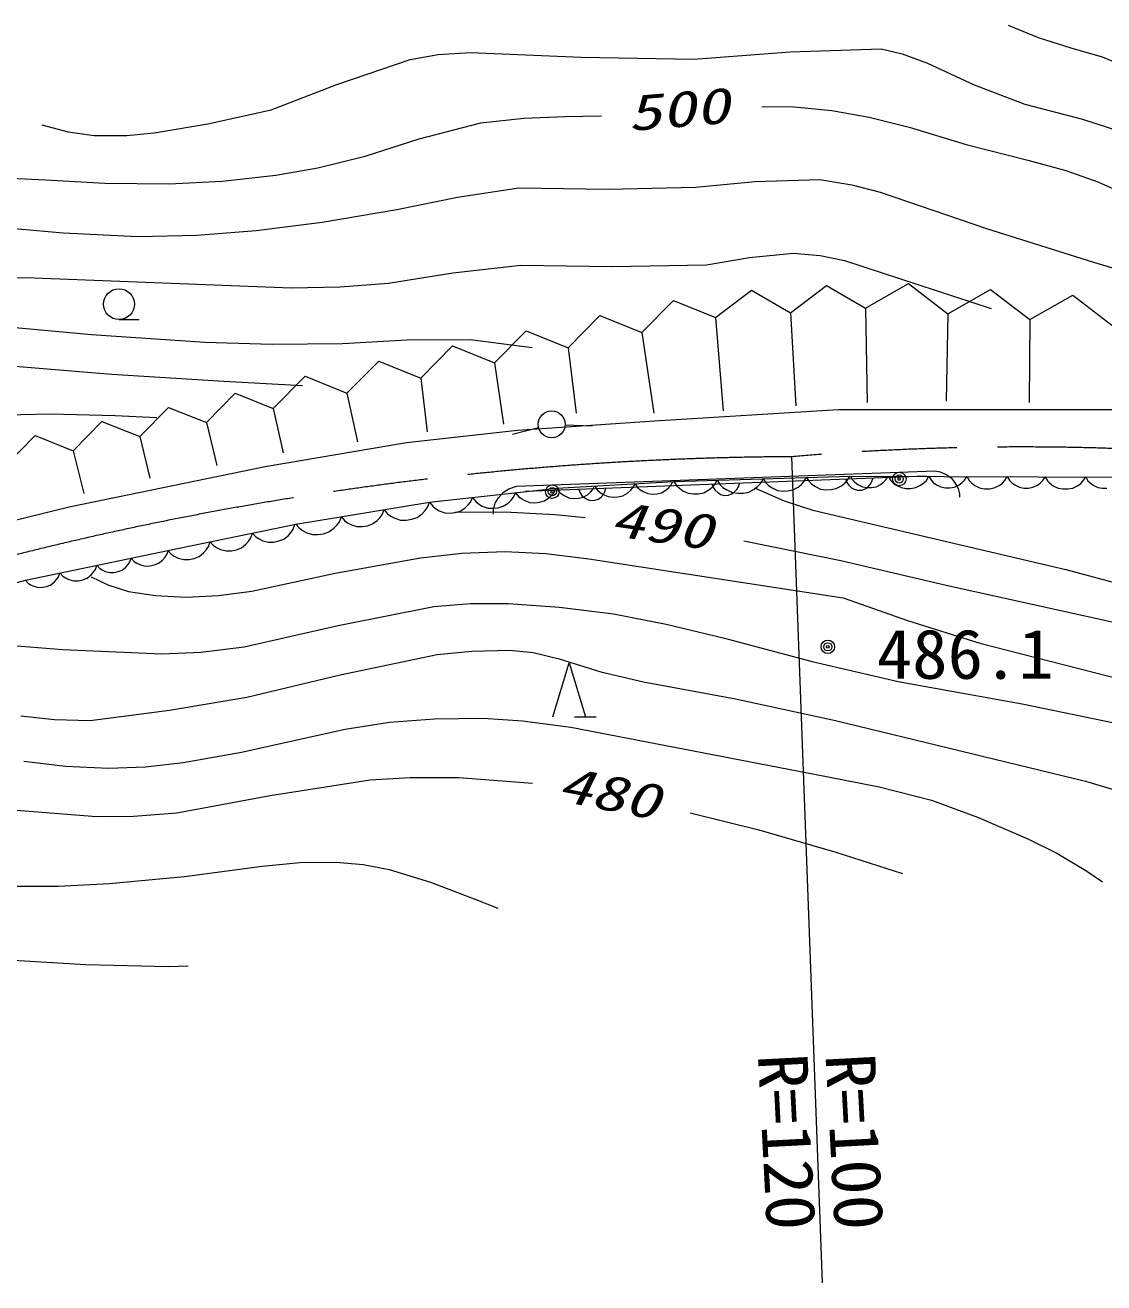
# Model space of a CAD drawing. Units: millimetres, scale not verified. Extents: x 40000 to 680000, y 20000 to 380000.
# Drawn here: x 173034 to 212904, y 285467 to 331974 of the extents above; entities that cross this region are included whole.
import ezdxf
from ezdxf.enums import TextEntityAlignment as Align

# ---------------------------------------------------------------- set-up
doc = ezdxf.new("R2010")
doc.units = ezdxf.units.MM
doc.header["$LTSCALE"] = 1000
doc.linetypes.add('CHAIN', pattern=[18.5, 12, -1.5, 3.5, -1.5])
for name, color, linetype, lineweight in [('M-BGD', 7, 'Continuous', 13), ('M-BMK', 2, 'CHAIN', 13), ('M-STR-HTXT', 7, 'Continuous', 13)]:
    doc.layers.add(name, color=color, linetype=linetype, lineweight=lineweight)
doc.styles.add('ＭＳ ゴシック', font='')
doc.styles.get('ＭＳ ゴシック').set_extended_font_data('MS Gothic')

msp = doc.modelspace()

# ---------------------------------------------------------------- linework, layer by layer
at = {"layer": 'M-BGD'}
for p, q in [((201325, 321339), (202653, 322350)), ((202653, 322350), (204097, 321513)), ((204097, 321513), (205685, 322418)), ((205685, 322418), (207132, 321300)), ((198552, 321165), (199881, 322176)), ((199881, 322176), (201325, 321339)), ((207132, 321300), (208719, 322205)), ((208719, 322205), (210166, 321088)), ((210166, 321088), (211754, 321993)), ((211754, 321993), (213200, 320875)), ((195828, 320605), (197003, 321793)), ((197003, 321793), (198552, 321165)), ((204097, 321513), (204159, 318020)), ((176502, 321086), (177252, 321086)), ((193103, 320044), (194278, 321233)), ((194278, 321233), (195828, 320605)), ((198552, 321165), (198839, 317714)), ((201325, 321339), (201523, 317903)), ((207132, 321300), (207079, 318068)), ((210166, 321088), (210139, 318020)), ((190378, 319484), (191553, 320672)), ((191553, 320672), (193103, 320044)), ((195828, 320605), (196273, 317620)), ((187653, 318923), (188828, 320112)), ((188828, 320112), (190378, 319484)), ((193103, 320044), (193400, 317620)), ((184928, 318363), (186104, 319551)), ((186104, 319551), (187653, 318923)), ((190378, 319484), (190716, 317220)), ((182203, 317802), (183379, 318991)), ((183379, 318991), (184928, 318363)), ((187653, 318923), (187891, 316937)), ((179739, 317281), (180797, 318363)), ((180797, 318363), (182203, 317802)), ((184928, 318363), (185320, 316564)), ((177275, 316759), (178333, 317841)), ((178333, 317841), (179739, 317281)), ((182203, 317802), (182565, 316164)), ((196297, 317343), (203088, 317765)), ((203088, 317765), (214676, 317765)), ((174811, 316237), (175869, 317319)), ((175869, 317319), (177275, 316759)), ((179739, 317281), (180117, 315693)), ((191232, 316998), (196297, 317343)), ((192996, 317195), (193995, 317158)), ((172347, 315715), (173405, 316797)), ((173405, 316797), (174811, 316237)), ((177275, 316759), (177645, 315222)), ((187127, 316537), (191232, 316998)), ((192013, 317086), (191045, 316833)), ((181908, 315655), (187127, 316537)), ((174811, 316237), (175196, 314657)), ((174657, 314158), (181908, 315655)), ((192509, 314971), (205333, 315442)), ((205333, 315442), (206332, 315478)), ((206332, 315478), (206652, 315490)), ((206652, 315490), (206854, 315457)), ((206854, 315457), (207098, 315346)), ((207098, 315346), (207262, 315232)), ((187983, 314329), (192681, 314855)), ((190913, 314833), (191190, 314923)), ((191190, 314923), (191510, 314935)), ((191510, 314935), (192509, 314971)), ((206332, 315291), (191533, 314727)), ((192681, 314855), (197014, 315098)), ((192681, 314855), (192773, 314720)), ((194003, 314789), (194079, 314934)), ((194079, 314934), (194177, 314789)), ((195410, 314768), (195495, 314863)), ((195495, 314863), (195576, 315018)), ((195576, 315018), (195668, 314883)), ((195668, 314883), (195757, 314804)), ((196712, 314773), (196819, 314863)), ((196819, 314863), (196898, 314952)), ((196898, 314952), (196974, 315096)), ((197014, 315098), (203534, 315301)), ((197014, 315098), (197115, 314941)), ((197115, 314941), (197214, 314849)), ((198305, 314786), (198429, 314886)), ((198429, 314886), (198522, 314985)), ((198433, 314990), (198477, 314871)), ((198477, 314871), (198541, 314774)), ((198522, 314985), (198613, 315148)), ((198613, 315148), (198721, 314981)), ((198721, 314981), (198826, 314883)), ((198826, 314883), (198965, 314785)), ((199340, 314804), (199397, 314907)), ((199397, 314907), (199432, 315028)), ((199984, 314816), (200117, 314923)), ((200117, 314923), (200216, 315028)), ((200216, 315028), (200313, 315201)), ((200313, 315201), (200414, 315044)), ((200414, 315044), (200512, 314951)), ((200512, 314951), (200643, 314859)), ((200643, 314859), (200838, 314769)), ((201414, 314787), (201603, 314889)), ((201603, 314889), (201728, 314989)), ((201728, 314989), (201821, 315088)), ((201821, 315088), (201912, 315251)), ((201912, 315251), (202013, 315094)), ((202013, 315094), (202112, 315001)), ((202112, 315001), (202243, 314909)), ((202243, 314909), (202437, 314819)), ((203013, 314837), (203202, 314938)), ((203202, 314938), (203327, 315038)), ((203327, 315038), (203420, 315137)), ((203366, 315178), (203410, 315060)), ((203410, 315060), (203474, 314962)), ((203420, 315137), (203511, 315300)), ((203474, 314962), (203578, 314866)), ((203534, 315301), (215080, 315260)), ((203534, 315301), (203618, 315161)), ((203578, 314866), (203680, 314810)), ((203618, 315161), (203701, 315076)), ((203701, 315076), (203813, 314992)), ((203813, 314992), (203981, 314907)), ((203981, 314907), (204149, 314879)), ((204080, 314825), (204177, 314889)), ((204149, 314879), (204317, 314878)), ((204177, 314889), (204273, 314992)), ((204273, 314992), (204330, 315095)), ((204317, 314878), (204485, 314906)), ((204330, 315095), (204365, 315216)), ((204485, 314906), (204653, 314989)), ((204653, 314989), (204765, 315073)), ((204765, 315073), (204850, 315156)), ((204850, 315156), (204934, 315296)), ((204934, 315296), (205024, 315146)), ((205024, 315146), (205113, 315055)), ((205113, 315055), (205233, 314965)), ((205233, 314965), (205413, 314874)), ((205413, 314874), (205593, 314844)), ((205773, 314843), (205953, 314872)), ((205953, 314872), (206133, 314962)), ((206133, 314962), (206253, 315051)), ((206253, 315051), (206344, 315141)), ((206344, 315141), (206434, 315291)), ((206434, 315291), (206518, 315150)), ((206518, 315150), (206601, 315066)), ((206601, 315066), (206713, 314982)), ((206713, 314982), (206881, 314897)), ((206881, 314897), (207049, 314869)), ((207049, 314869), (207217, 314868)), ((207217, 314868), (207385, 314895)), ((207262, 315232), (207388, 315077)), ((207385, 314895), (207553, 314979)), ((207388, 315077), (207517, 314841)), ((207553, 314979), (207665, 315062)), ((207665, 315062), (207750, 315146)), ((207750, 315146), (207834, 315286)), ((207834, 315286), (207924, 315136)), ((207924, 315136), (208013, 315045)), ((208013, 315045), (208133, 314955)), ((208133, 314955), (208313, 314864)), ((208313, 314864), (208493, 314834)), ((208673, 314833), (208853, 314862)), ((208853, 314862), (209033, 314952)), ((209033, 314952), (209153, 315041)), ((209153, 315041), (209244, 315131)), ((209244, 315131), (209334, 315281)), ((209334, 315281), (209418, 315140)), ((209418, 315140), (209501, 315056)), ((209501, 315056), (209613, 314972)), ((209613, 314972), (209781, 314887)), ((209781, 314887), (209949, 314858)), ((209949, 314858), (210117, 314858)), ((210117, 314858), (210285, 314885)), ((210285, 314885), (210453, 314969)), ((210453, 314969), (210565, 315052)), ((210565, 315052), (210650, 315136)), ((210650, 315136), (210734, 315276)), ((210734, 315276), (210824, 315125)), ((210824, 315125), (210913, 315035)), ((210913, 315035), (211033, 314945)), ((211033, 314945), (211213, 314854)), ((211213, 314854), (211393, 314823)), ((211753, 314852), (211933, 314941)), ((211933, 314941), (212053, 315031)), ((212053, 315031), (212144, 315121)), ((212144, 315121), (212234, 315270)), ((212234, 315270), (212318, 315130)), ((212318, 315130), (212401, 315046)), ((212401, 315046), (212513, 314961)), ((212513, 314961), (212681, 314877)), ((212681, 314877), (212849, 314848)), ((189496, 314337), (189573, 314507)), ((189573, 314507), (189687, 314359)), ((190412, 314294), (190525, 314498)), ((190525, 314498), (190717, 314705)), ((190717, 314705), (190913, 314833)), ((190885, 314300), (191001, 314410)), ((191001, 314410), (191086, 314516)), ((191086, 314516), (191163, 314685)), ((191163, 314685), (191270, 314546)), ((191270, 314546), (191369, 314467)), ((191369, 314467), (191498, 314391)), ((191498, 314391), (191687, 314321)), ((192224, 314382), (192393, 314491)), ((192393, 314491), (192502, 314594)), ((192502, 314594), (192581, 314693)), ((192581, 314693), (192654, 314852)), ((192773, 314720), (192861, 314641)), ((192861, 314641), (192978, 314564)), ((192978, 314564), (193150, 314489)), ((193150, 314489), (193320, 314471)), ((193320, 314471), (193487, 314480)), ((193487, 314480), (193653, 314517)), ((193500, 314802), (193544, 314683)), ((193544, 314683), (193608, 314586)), ((193608, 314586), (193712, 314490)), ((193653, 314517), (193816, 314611)), ((193712, 314490), (193814, 314433)), ((193814, 314433), (193935, 314398)), ((193816, 314611), (193924, 314701)), ((193924, 314701), (194003, 314789)), ((193935, 314398), (194095, 314404)), ((194095, 314404), (194214, 314449)), ((194177, 314789), (194272, 314704)), ((194214, 314449), (194311, 314512)), ((194272, 314704), (194397, 314621)), ((194311, 314512), (194407, 314616)), ((194397, 314621), (194582, 314541)), ((194407, 314616), (194464, 314718)), ((194464, 314718), (194499, 314840)), ((194582, 314541), (194763, 314521)), ((194763, 314521), (194943, 314532)), ((194943, 314532), (195121, 314572)), ((195121, 314572), (195295, 314672)), ((195295, 314672), (195410, 314768)), ((195757, 314804), (195873, 314726)), ((195873, 314726), (196046, 314651)), ((196046, 314651), (196215, 314633)), ((196215, 314633), (196383, 314642)), ((196383, 314642), (196549, 314680)), ((196549, 314680), (196712, 314773)), ((197214, 314849), (197345, 314757)), ((197345, 314757), (197540, 314667)), ((197540, 314667), (197733, 314641)), ((197733, 314641), (197925, 314646)), ((197925, 314646), (198116, 314684)), ((198116, 314684), (198305, 314786)), ((198541, 314774), (198645, 314678)), ((198645, 314678), (198747, 314622)), ((198747, 314622), (198868, 314586)), ((198868, 314586), (199028, 314592)), ((198965, 314785), (199172, 314689)), ((199028, 314592), (199147, 314637)), ((199147, 314637), (199244, 314701)), ((199172, 314689), (199377, 314662)), ((199244, 314701), (199340, 314804)), ((199377, 314662), (199581, 314668)), ((199581, 314668), (199784, 314708)), ((199784, 314708), (199984, 314816)), ((200838, 314769), (201031, 314743)), ((201031, 314743), (201223, 314749)), ((201223, 314749), (201414, 314787)), ((202437, 314819), (202630, 314793)), ((202630, 314793), (202822, 314799)), ((202822, 314799), (203013, 314837)), ((203680, 314810), (203801, 314774)), ((203801, 314774), (203961, 314780)), ((203961, 314780), (204080, 314825)), ((205593, 314844), (205773, 314843)), ((207517, 314841), (207564, 314643)), ((207564, 314643), (207568, 314523)), ((208493, 314834), (208673, 314833)), ((211393, 314823), (211573, 314823)), ((211573, 314823), (211753, 314852)), ((212849, 314848), (213017, 314848)), ((169477, 312892), (174657, 314158)), ((183043, 313519), (187983, 314329)), ((186230, 313879), (186299, 314053)), ((186299, 314053), (186427, 313902)), ((187702, 313904), (187819, 314026)), ((187819, 314026), (187904, 314144)), ((187904, 314144), (187977, 314328)), ((187983, 314329), (188097, 314181)), ((188097, 314181), (188203, 314096)), ((188203, 314096), (188341, 314015)), ((188341, 314015), (188542, 313941)), ((188542, 313941), (188736, 313930)), ((188736, 313930), (188927, 313952)), ((188927, 313952), (189114, 314005)), ((189114, 314005), (189295, 314122)), ((189295, 314122), (189411, 314231)), ((189411, 314231), (189496, 314337)), ((189687, 314359), (189793, 314274)), ((189793, 314274), (189931, 314193)), ((189931, 314193), (190132, 314119)), ((190132, 314119), (190326, 314109)), ((190326, 314109), (190517, 314130)), ((190341, 314051), (190412, 314294)), ((190347, 313891), (190341, 314051)), ((190517, 314130), (190704, 314183)), ((190704, 314183), (190885, 314300)), ((191687, 314321), (191869, 314312)), ((191869, 314312), (192048, 314332)), ((192048, 314332), (192224, 314382)), ((178304, 312547), (183043, 313519)), ((182945, 313336), (183007, 313512)), ((183043, 313519), (183171, 313368)), ((184445, 313370), (184563, 313493)), ((184563, 313493), (184647, 313610)), ((184647, 313610), (184720, 313794)), ((184720, 313794), (184841, 313652)), ((184841, 313652), (184951, 313572)), ((184951, 313572), (185093, 313498)), ((185093, 313498), (185298, 313435)), ((185493, 313434), (185682, 313465)), ((185682, 313465), (185866, 313528)), ((185866, 313528), (186040, 313654)), ((186040, 313654), (186151, 313769)), ((186151, 313769), (186230, 313879)), ((186427, 313902), (186544, 313817)), ((186544, 313817), (186695, 313739)), ((186695, 313739), (186913, 313671)), ((186913, 313671), (187120, 313671)), ((187120, 313671), (187321, 313704)), ((187321, 313704), (187517, 313770)), ((187517, 313770), (187702, 313904)), ((181303, 312901), (181377, 313014)), ((181377, 313014), (181439, 313190)), ((181439, 313190), (181565, 313053)), ((181565, 313053), (181679, 312978)), ((182595, 312970), (182764, 313103)), ((182764, 313103), (182870, 313222)), ((182870, 313222), (182945, 313336)), ((183171, 313368), (183288, 313284)), ((183288, 313284), (183439, 313205)), ((183439, 313205), (183656, 313137)), ((183656, 313137), (183863, 313137)), ((183863, 313137), (184065, 313170)), ((184065, 313170), (184260, 313236)), ((184260, 313236), (184445, 313370)), ((185298, 313435), (185493, 313434)), ((173040, 311454), (178304, 312547)), ((178273, 312398), (178327, 312552)), ((178304, 312547), (178431, 312410)), ((179629, 312459), (179735, 312579)), ((179735, 312579), (179810, 312693)), ((179810, 312693), (179872, 312869)), ((179872, 312869), (179998, 312731)), ((179998, 312731), (180111, 312656)), ((180111, 312656), (180256, 312588)), ((180256, 312588), (180463, 312533)), ((180463, 312533), (180658, 312540)), ((180658, 312540), (180846, 312578)), ((180846, 312578), (181028, 312648)), ((181028, 312648), (181196, 312781)), ((181196, 312781), (181303, 312901)), ((181679, 312978), (181823, 312910)), ((181823, 312910), (182031, 312854)), ((182031, 312854), (182225, 312861)), ((182225, 312861), (182413, 312900)), ((182413, 312900), (182595, 312970)), ((176846, 312032), (176906, 312124)), ((176906, 312124), (176956, 312267)), ((176956, 312267), (177067, 312147)), ((177067, 312147), (177166, 312082)), ((177166, 312082), (177293, 312022)), ((177809, 312015), (177968, 312077)), ((177968, 312077), (178115, 312193)), ((178115, 312193), (178208, 312298)), ((178208, 312298), (178273, 312398)), ((178431, 312410), (178544, 312335)), ((178544, 312335), (178689, 312267)), ((178689, 312267), (178896, 312211)), ((178896, 312211), (179091, 312218)), ((179091, 312218), (179279, 312257)), ((179279, 312257), (179460, 312327)), ((179460, 312327), (179629, 312459)), ((174263, 311575), (174313, 311718)), ((174313, 311718), (174423, 311598)), ((174423, 311598), (174523, 311533)), ((175324, 311528), (175472, 311644)), ((175472, 311644), (175564, 311749)), ((175564, 311749), (175630, 311849)), ((175630, 311849), (175683, 312003)), ((175683, 312003), (175786, 311891)), ((175786, 311891), (175878, 311831)), ((175878, 311831), (175996, 311776)), ((175996, 311776), (176165, 311731)), ((176165, 311731), (176323, 311737)), ((176323, 311737), (176476, 311769)), ((176476, 311769), (176623, 311826)), ((176623, 311826), (176760, 311934)), ((176760, 311934), (176846, 312032)), ((177293, 312022), (177475, 311974)), ((177475, 311974), (177645, 311981)), ((177645, 311981), (177809, 312015)), ((167816, 310036), (173040, 311454)), ((173040, 311454), (173143, 311342)), ((173143, 311342), (173235, 311282)), ((173235, 311282), (173353, 311227)), ((173353, 311227), (173521, 311182)), ((173521, 311182), (173679, 311188)), ((173679, 311188), (173832, 311220)), ((173832, 311220), (173979, 311277)), ((173979, 311277), (174116, 311385)), ((174116, 311385), (174202, 311483)), ((174202, 311483), (174263, 311575)), ((174523, 311533), (174649, 311473)), ((174649, 311473), (174831, 311425)), ((174831, 311425), (175001, 311432)), ((175001, 311432), (175166, 311466)), ((175166, 311466), (175324, 311528)), ((192541, 306392), (193141, 308392)), ((193141, 308392), (193741, 306392)), ((193341, 306392), (194141, 306392))]:
    msp.add_line(p, q, dxfattribs=at)
for points in [[(209371, 331974), (210479, 331513), (211690, 331132), (212847, 330798), (213916, 330359), (215441, 329401), (216969, 328565), (219803, 327186), (222657, 325934), (224042, 325487), (225593, 325099), (227150, 324727), (228620, 324268), (229404, 323914), (230443, 323311), (231680, 322546), (233079, 321827), (242040, 318426), (243292, 317982), (244572, 317412), (245631, 316436)], [(173650, 328285), (174617, 328025), (175588, 327888), (176793, 327889), (177797, 327987), (179784, 328322), (182129, 328843), (184552, 329779), (187265, 330709), (188293, 330883), (189491, 330957), (193583, 330789), (197747, 330722), (201304, 330988), (204674, 331098), (205454, 330914), (206391, 330564), (208117, 329770), (209982, 329050), (212115, 328492), (214435, 327744)], [(200260, 328972), (201455, 328954), (202850, 328819), (204232, 328576), (205704, 328199), (207816, 327564), (210147, 326975), (211495, 326604), (212676, 326179), (221469, 322259), (223176, 321589), (225075, 320966), (229070, 319833), (233273, 318528), (234331, 318152), (235605, 317577), (237370, 316370)], [(135153, 316031), (137141, 316244), (139019, 316558), (140919, 317006), (142838, 317571), (151834, 320712), (161016, 323396), (164393, 324744), (167826, 326001), (169007, 326218), (170205, 326326), (171988, 326344), (173786, 326258), (175984, 326130), (178356, 326106), (180310, 326207), (182299, 326421), (183851, 326697), (185600, 327126), (187602, 327766), (189877, 328362), (191468, 328532), (192987, 328592), (194340, 328620)], [(171650, 324546), (174439, 324290), (177199, 324155), (179380, 324214), (181574, 324380), (184016, 324692), (186777, 325156), (189015, 325614), (191282, 325958), (194588, 325914), (197812, 325980), (200019, 326187), (202404, 326265), (203590, 326073), (204640, 325803), (208570, 324455), (212525, 323212), (214257, 322695), (216137, 322017), (217348, 321442), (218562, 320747), (219857, 319932)], [(171541, 322645), (173365, 322630), (182861, 322262), (184664, 322297), (186459, 322438), (188846, 322819), (191350, 323096), (194727, 323047), (198222, 323112), (199802, 323385), (201420, 323543), (202420, 323460), (203318, 323275), (208738, 321501)], [(171584, 320897), (175488, 320533), (179669, 320249), (182160, 320176), (184760, 320203), (187135, 320335), (189476, 320344), (191779, 320059)], [(172213, 319406), (176236, 319064), (180382, 318815), (183287, 318653)], [(133283, 307263), (134679, 307362), (136218, 307592), (137777, 307957), (139151, 308389), (148369, 311529), (151700, 312756), (155302, 313969), (159068, 315075), (162990, 316117), (165327, 316664), (167825, 317133), (169809, 317400), (171766, 317554), (173964, 317596), (176365, 317536), (177901, 317470)], [(199986, 314863), (201086, 314382), (202142, 314039), (211497, 311839), (214029, 311171), (216890, 310537), (221044, 309906), (224987, 309208), (229252, 308250), (233440, 307202), (235369, 306572), (237415, 305793), (239518, 304931), (241697, 303925), (242708, 303372), (243878, 302601), (244870, 301774), (245878, 300782), (252560, 293796), (255155, 291482)], [(188944, 313963), (190745, 313975), (192620, 313878), (193730, 313766)], [(199597, 312910), (203179, 312173), (207074, 311261), (216499, 309185), (225979, 307270), (228144, 306871), (230425, 306336), (233572, 305340), (236771, 304221), (238436, 303539), (239949, 302811), (240989, 302208), (241863, 301584), (245280, 298308)], [(175475, 311568), (176093, 311275), (176854, 311034), (177849, 310878), (178982, 310825), (180181, 310878), (181409, 311045), (184495, 311709), (187645, 312273), (189174, 312448), (190773, 312513), (192274, 312432), (193865, 312239), (203271, 310798), (205652, 309955), (208325, 309123), (217704, 306722)], [(171029, 309158), (174424, 308892), (178081, 308726), (179524, 308791), (181133, 308980), (184604, 309776), (188136, 310478), (189493, 310591), (190892, 310591), (192790, 310455), (194774, 310200), (196727, 309827), (198832, 309317), (202118, 308443), (205303, 307699), (209888, 306873), (214418, 305938)], [(172869, 306434), (174122, 306297), (175441, 306265), (178374, 306647), (181224, 307121), (184682, 307949), (188262, 308696), (189542, 308831), (190949, 308860), (191807, 308771), (192776, 308544), (194308, 308065), (195887, 307690), (199291, 307059), (202987, 306264), (212226, 304013), (221553, 301235), (224295, 299928)], [(172990, 304760), (174519, 304576), (176118, 304496), (177486, 304551), (178878, 304712), (181024, 305089), (183299, 305593), (184861, 305940), (186503, 306199), (188163, 306328), (189963, 306348), (191419, 306250), (193203, 306009), (202659, 304189), (204599, 303804), (206537, 303313), (208236, 302685), (210094, 301881), (211171, 301355), (212241, 300709), (212849, 300301)], [(172089, 302995), (175673, 302711), (177041, 302725), (178636, 302853), (182087, 303492), (185790, 304064), (187263, 304157), (189064, 304152), (191791, 303947)], [(197616, 302843), (200157, 302214), (202999, 301397), (205467, 300598)], [(172469, 300139), (174271, 300133), (176137, 300234), (178923, 300498), (181794, 300874), (183187, 301010), (184534, 301028), (185532, 300940), (186491, 300754), (188021, 300278), (189694, 299640), (190501, 299317)], [(126883, 292666), (136442, 291674), (138327, 291558), (140502, 291533), (141900, 291615), (143425, 291812), (145072, 292142), (146813, 292602), (148365, 293097), (150205, 293812), (152560, 294915), (154805, 295854), (156419, 296427), (158083, 296909), (160951, 297536), (163911, 298071), (165112, 298130), (166515, 298083), (169360, 297694), (172180, 297426), (175281, 297240), (178345, 297169), (179058, 297190)]]:
    msp.add_lwpolyline(points, dxfattribs=at)
for centre, radius in [((176502, 321656), 570), ((192496, 317213), 500), ((205342, 315192), 250), ((205342, 315192), 150), ((192518, 314721), 250), ((192518, 314721), 150), ((205342, 315192), 50), ((192518, 314721), 50), ((202703, 308985), 250), ((202703, 308985), 150), ((202703, 308985), 50)]:
    msp.add_circle(centre, radius, dxfattribs=at)
at = {"layer": 'M-BMK'}
for centre, radius, start, end in [((209862, 216376), 100000, 73.03729, 94.86984), ((201979, 196017), 120000, 90.28967, 106.87546)]:
    msp.add_arc(centre, radius, start, end, dxfattribs=at)
at = {"layer": 'M-STR-HTXT'}
msp.add_line((202500, 285467), (201373, 316016), dxfattribs=at)

# ---------------------------------------------------------------- texts
at = {"layer": 'M-BGD', "style": 'ＭＳ ゴシック', "oblique": 15, "width": 1.4}
for s, rotation, p in [('500', 4.7, (195391, 327661)), ('490', 351.8, (194557, 312711)), ('480', 348.8, (192576, 302925))]:
    msp.add_text(s, height=1320, rotation=rotation, dxfattribs=at).set_placement(p, align=Align.BOTTOM_LEFT)
at = {"layer": 'M-BGD', "style": 'ＭＳ ゴシック', "width": 1.05}
msp.add_text('486.1', height=1833, dxfattribs=at).set_placement((204509, 307253), align=Align.BOTTOM_LEFT)
at = {"layer": 'M-STR-HTXT', "style": 'ＭＳ ゴシック', "width": 1.05}
for s, rotation, p in [('R=120', 273, (199565, 293877)), ('R=100', 273.1, (202064, 293877))]:
    msp.add_text(s, height=1833, rotation=rotation, dxfattribs=at).set_placement(p, align=Align.BOTTOM_LEFT)

doc.saveas('drawing.dxf')
